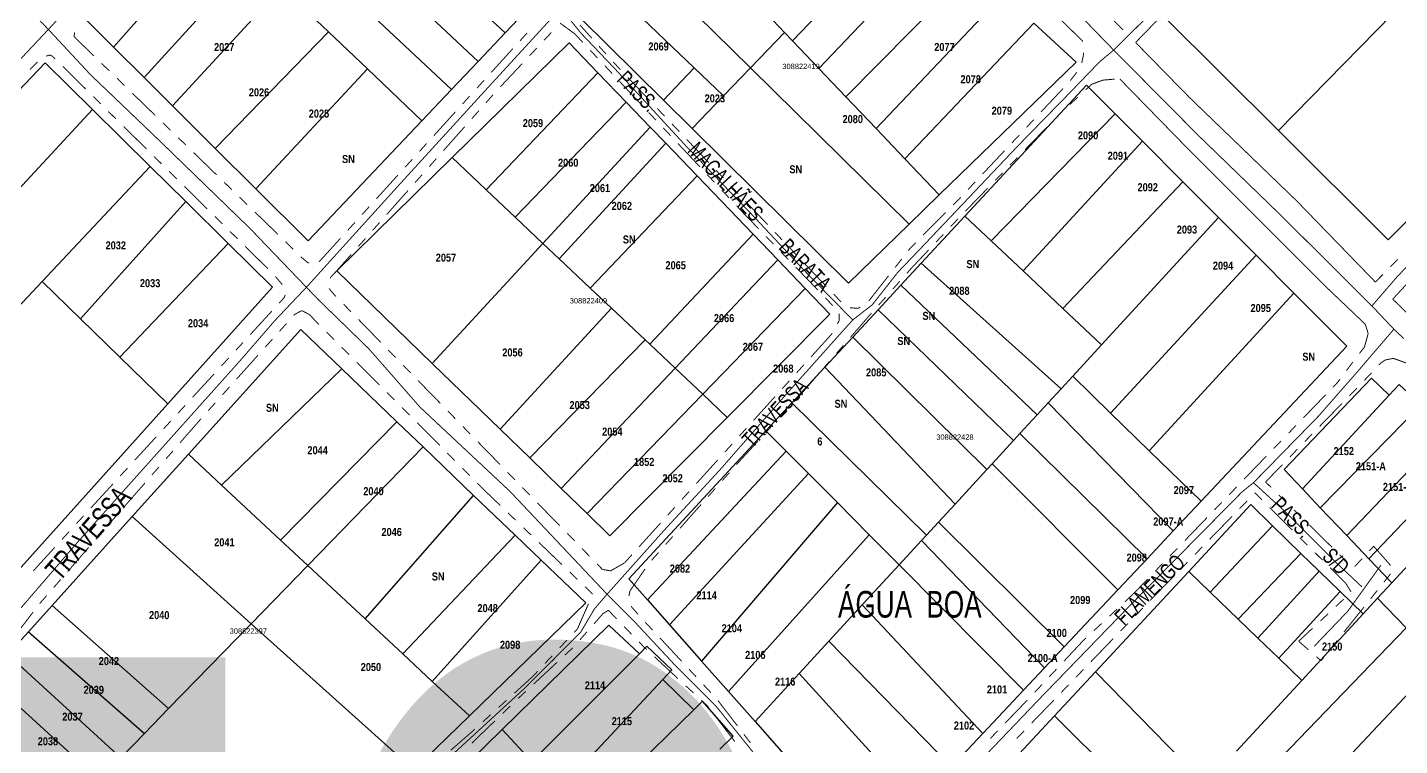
# Model space of a CAD drawing. Extents: x 204296 to 206006, y 4860262 to 4862155.
# Drawn here: x 205171.4 to 205428.5, y 4861062.1 to 4861196.7 of the extents above; entities that cross this region are included whole.
import ezdxf
from ezdxf.enums import TextEntityAlignment as Align

# ---------------------------------------------------------------- set-up
doc = ezdxf.new("R2010")
doc.units = 0
doc.header["$LTSCALE"] = 1.5
doc.header["$MEASUREMENT"] = 0
doc.linetypes.add('TRACO_25', pattern=[8, 3, -1, 1, -1, 1, -1])
for name, color, linetype in [('CD-MALHA-LOTES', 40, 'CONTINUOUS'), ('CD_TXT_QUADRA', 7, 'CONTINUOUS'), ('LM-TXT-LSF', 7, 'CONTINUOUS'), ('RU-QUADRAS', 6, 'CONTINUOUS'), ('SV-EIXO-RUA-N-PAV', 6, 'CONTINUOUS'), ('SV-EIXO-RUA-PAV', 20, 'CONTINUOUS'), ('SV-RUA-NAO-PAV-S-GUIA-C-GUIA', 7, 'CONTINUOUS'), ('SV-RUA-PAVIM-S-GUIA-C-GUIA', 7, 'CONTINUOUS'), ('SV-TXT-RUA-N-PAV-S-GUIA-C-GUIA', 7, 'CONTINUOUS'), ('Th_NmrPot', 1, 'CONTINUOUS')]:
    doc.layers.add(name, color=color, linetype=linetype)
doc.styles.add('ARIAL', font='ARIAL.TTF')
doc.styles.add('MONOTXT', font='ARIAL.TTF', dxfattribs={"height": 0.2})
doc.styles.get("Standard").update_dxf_attribs({"font": 'swisscbo.ttf'})

msp = doc.modelspace()

# ---------------------------------------------------------------- linework, layer by layer
at = {"layer": 'CD-MALHA-LOTES', "linetype": 'Continuous'}
for p, q in [((205458.05, 4861230.64), (205405.87, 4861177.35)), ((205314.82, 4861194.16), (205337.61, 4861218.15)), ((205207.34, 4861215.33), (205187.57, 4861192.98)), ((205239.73, 4861215.32), (205260.96, 4861195.64)), ((205319.75, 4861188.98), (205342.87, 4861213.29)), ((205193.3, 4861187.28), (205213.5, 4861209.48)), ((205234.93, 4861210.03), (205255.87, 4861190.28)), ((205285.5, 4861210.16), (205306.9, 4861189.09)), ((205426.41, 4861156.9), (205479.41, 4861210.06)), ((205324.81, 4861183.67), (205348.73, 4861207.89)), ((205219.06, 4861204.19), (205198.64, 4861181.96)), ((205219.06, 4861204.19), (205227.83, 4861195.86)), ((205230.03, 4861204.62), (205250.91, 4861185.04)), ((205280.35, 4861204.43), (205296.35, 4861189.11)), ((205330.46, 4861177.75), (205354.25, 4861202.8)), ((205260.96, 4861195.64), (205266.06, 4861201.02)), ((205310.02, 4861199.19), (205313.3, 4861195.75)), ((205182.45, 4861198.08), (205187.57, 4861192.98)), ((205275.01, 4861198.48), (205290.62, 4861183.04)), ((205335.86, 4861172.07), (205360.03, 4861197.46)), ((205367.92, 4861190.18), (205360.03, 4861197.46)), ((205405.87, 4861177.35), (205384.44, 4861198.69)), ((205227.83, 4861195.86), (205206.63, 4861174.01)), ((205227.83, 4861195.86), (205235.14, 4861188.9)), ((205272.93, 4861193.82), (205251, 4861172.28)), ((205255.87, 4861190.28), (205260.96, 4861195.64)), ((205278.33, 4861188.2), (205272.93, 4861193.82)), ((205306.9, 4861189.09), (205313.3, 4861195.75)), ((205313.3, 4861195.75), (205314.82, 4861194.16)), ((205314.82, 4861194.16), (205319.75, 4861188.98)), ((205187.57, 4861192.98), (205193.3, 4861187.28)), ((205174.75, 4861190.07), (205150.51, 4861164.69)), ((205183.62, 4861181.31), (205174.75, 4861190.07)), ((205235.14, 4861188.9), (205214.22, 4861166.45)), ((205235.14, 4861188.9), (205245.36, 4861179.19)), ((205250.91, 4861185.04), (205255.87, 4861190.28)), ((205290.62, 4861183.04), (205296.35, 4861189.11)), ((205296.35, 4861189.11), (205301.85, 4861183.84)), ((205301.85, 4861183.84), (205306.9, 4861189.09)), ((205336.63, 4861159.82), (205306.9, 4861189.09)), ((205319.75, 4861188.98), (205324.81, 4861183.67)), ((205342.3, 4861165.32), (205367.92, 4861190.18)), ((205193.3, 4861187.28), (205198.64, 4861181.96)), ((205257.39, 4861166.26), (205278.33, 4861188.2)), ((205283.64, 4861182.68), (205278.33, 4861188.2)), ((205245.36, 4861179.19), (205250.91, 4861185.04)), ((205295.99, 4861177.74), (205301.85, 4861183.84)), ((205324.81, 4861183.67), (205330.46, 4861177.75)), ((205369.87, 4861185.89), (205347.09, 4861161.31)), ((205375.28, 4861180.46), (205369.87, 4861185.89)), ((205160.42, 4861156.24), (205183.62, 4861181.31)), ((205194.45, 4861170.61), (205183.62, 4861181.31)), ((205198.64, 4861181.96), (205206.63, 4861174.01)), ((205262.82, 4861161.13), (205283.64, 4861182.68)), ((205288.14, 4861178), (205283.64, 4861182.68)), ((205290.62, 4861183.04), (205295.99, 4861177.74)), ((205224.02, 4861156.7), (205245.36, 4861179.19)), ((205375.28, 4861180.46), (205352.02, 4861156.67)), ((205380.35, 4861175.38), (205375.28, 4861180.46)), ((205268.03, 4861156.21), (205288.14, 4861178)), ((205291.04, 4861174.97), (205288.14, 4861178)), ((205295.99, 4861177.74), (205325.26, 4861148.78)), ((205330.46, 4861177.75), (205335.86, 4861172.07)), ((205405.87, 4861177.35), (205426.41, 4861156.9)), ((205206.63, 4861174.01), (205214.22, 4861166.45)), ((205291.04, 4861174.97), (205271.07, 4861153.34)), ((205296.94, 4861168.84), (205291.04, 4861174.97)), ((205358, 4861151.04), (205380.35, 4861175.38)), ((205387.96, 4861167.74), (205380.35, 4861175.38)), ((205251, 4861172.28), (205229.41, 4861151.08)), ((205251, 4861172.28), (205257.39, 4861166.26)), ((205335.86, 4861172.07), (205342.3, 4861165.32)), ((205194.45, 4861170.61), (205174.21, 4861149.07)), ((205201.12, 4861164.03), (205194.45, 4861170.61)), ((205276.9, 4861147.84), (205296.94, 4861168.84)), ((205307.43, 4861157.91), (205296.94, 4861168.84)), ((205214.22, 4861166.45), (205224.02, 4861156.7)), ((205257.39, 4861166.26), (205262.82, 4861161.13)), ((205365.46, 4861144.02), (205387.96, 4861167.74)), ((205394.64, 4861161.04), (205387.96, 4861167.74)), ((205181.37, 4861142.09), (205201.12, 4861164.03)), ((205209.04, 4861156.2), (205201.12, 4861164.03)), ((205336.63, 4861159.82), (205342.3, 4861165.32)), ((205262.82, 4861161.13), (205268.03, 4861156.21)), ((205347.09, 4861161.31), (205338.91, 4861152.48)), ((205347.09, 4861161.31), (205352.02, 4861156.67)), ((205372.71, 4861137.2), (205394.64, 4861161.04)), ((205401.65, 4861154.01), (205394.64, 4861161.04)), ((205288.06, 4861137.31), (205307.43, 4861157.91)), ((205312.02, 4861153.13), (205307.43, 4861157.91)), ((205325.26, 4861148.78), (205336.63, 4861159.82)), ((205188.72, 4861134.92), (205209.04, 4861156.2)), ((205217.34, 4861148.01), (205209.04, 4861156.2)), ((205268.03, 4861156.21), (205247.29, 4861133.73)), ((205271.07, 4861153.34), (205268.03, 4861156.21)), ((205352.02, 4861156.67), (205358, 4861151.04)), ((205276.9, 4861147.84), (205271.07, 4861153.34)), ((205312.02, 4861153.13), (205292.8, 4861132.83)), ((205317.2, 4861147.73), (205312.02, 4861153.13)), ((205374.4, 4861124.42), (205401.65, 4861154.01)), ((205408.76, 4861146.87), (205401.65, 4861154.01)), ((205229.41, 4861151.08), (205247.29, 4861133.73)), ((205338.91, 4861152.48), (205335.09, 4861148.37)), ((205365.13, 4861128.96), (205338.91, 4861152.48)), ((205358, 4861151.04), (205365.46, 4861144.02)), ((205152.41, 4861125.88), (205174.21, 4861149.07)), ((205174.21, 4861149.07), (205181.37, 4861142.09)), ((205197.72, 4861126.14), (205217.34, 4861148.01)), ((205280.89, 4861144.07), (205276.9, 4861147.84)), ((205317.2, 4861147.73), (205297.99, 4861127.93)), ((205321.77, 4861142.98), (205317.2, 4861147.73)), ((205335.09, 4861148.37), (205330.84, 4861143.78)), ((205335.09, 4861148.37), (205360.66, 4861124.1)), ((205381.65, 4861117.36), (205408.76, 4861146.87)), ((205418.68, 4861136.93), (205408.76, 4861146.87)), ((205280.89, 4861144.07), (205260.01, 4861121.39)), ((205287.18, 4861138.14), (205280.89, 4861144.07)), ((205302.57, 4861123.61), (205321.77, 4861142.98)), ((205330.84, 4861143.78), (205326.08, 4861138.64)), ((205330.84, 4861143.78), (205356.21, 4861119.26)), ((205365.46, 4861144.02), (205372.71, 4861137.2)), ((205181.37, 4861142.09), (205188.72, 4861134.92)), ((205222.64, 4861140.1), (205201.59, 4861116.71)), ((205230.37, 4861132.68), (205222.64, 4861140.1)), ((205287.18, 4861138.14), (205265.56, 4861116)), ((205288.06, 4861137.31), (205287.18, 4861138.14)), ((205292.8, 4861132.83), (205288.06, 4861137.31)), ((205326.08, 4861138.64), (205320.85, 4861133)), ((205351.24, 4861113.87), (205326.08, 4861138.64)), ((205188.72, 4861134.92), (205197.72, 4861126.14)), ((205372.71, 4861137.2), (205367.31, 4861131.33)), ((205391.38, 4861107.89), (205418.68, 4861136.93)), ((205207.83, 4861110.9), (205230.37, 4861132.68)), ((205240.68, 4861122.79), (205230.37, 4861132.68)), ((205247.29, 4861133.73), (205260.01, 4861121.39)), ((205292.8, 4861132.83), (205271.45, 4861110.29)), ((205297.99, 4861127.93), (205292.8, 4861132.83)), ((205320.85, 4861133), (205314.7, 4861126.36)), ((205320.85, 4861133), (205345.25, 4861107.35)), ((205367.31, 4861131.33), (205365.13, 4861128.96)), ((205367.31, 4861131.33), (205374.4, 4861124.42)), ((205423.29, 4861130.97), (205406.91, 4861113.85)), ((205426.6, 4861127.78), (205423.29, 4861130.97)), ((205428.47, 4861129.79), (205426.6, 4861127.78)), ((205432.57, 4861125.98), (205428.47, 4861129.79)), ((205297.99, 4861127.93), (205276.3, 4861105.58)), ((205297.99, 4861127.93), (205302.57, 4861123.61)), ((205365.13, 4861128.96), (205362.7, 4861126.32)), ((205410.34, 4861110.23), (205426.6, 4861127.78)), ((205156.36, 4861080.07), (205197.72, 4861126.14)), ((205314.7, 4861126.36), (205309.83, 4861121.11)), ((205314.7, 4861126.36), (205339.9, 4861101.55)), ((205362.7, 4861126.32), (205360.66, 4861124.1)), ((205362.7, 4861126.32), (205386.15, 4861102.33)), ((205374.4, 4861124.42), (205381.65, 4861117.36)), ((205413.7, 4861106.69), (205432.57, 4861125.98)), ((205218.86, 4861100.63), (205240.68, 4861122.79)), ((205245.6, 4861118.07), (205240.68, 4861122.79)), ((205280.58, 4861101.43), (205302.57, 4861123.61)), ((205360.66, 4861124.1), (205357.4, 4861120.56)), ((205260.01, 4861121.39), (205265.56, 4861116)), ((205309.83, 4861121.11), (205284.13, 4861093.38)), ((205313.61, 4861117.31), (205309.83, 4861121.11)), ((205356.21, 4861119.26), (205352.2, 4861114.9)), ((205356.21, 4861119.26), (205357.4, 4861120.56)), ((205357.4, 4861120.56), (205381.24, 4861097.11)), ((205437.58, 4861121.31), (205418.68, 4861101.45)), ((205201.59, 4861116.71), (205191.08, 4861105.02)), ((205201.59, 4861116.71), (205207.83, 4861110.9)), ((205223.99, 4861095.85), (205245.6, 4861118.07)), ((205255.05, 4861109), (205245.6, 4861118.07)), ((205313.61, 4861117.31), (205287.6, 4861089.45)), ((205317.78, 4861113.1), (205313.61, 4861117.31)), ((205381.65, 4861117.36), (205391.38, 4861107.89)), ((205422.8, 4861097.11), (205441.95, 4861117.25)), ((205265.56, 4861116), (205271.45, 4861110.29)), ((205352.2, 4861114.9), (205351.24, 4861113.87)), ((205352.2, 4861114.9), (205375.75, 4861091.27)), ((205317.78, 4861113.1), (205291.76, 4861084.74)), ((205323.2, 4861107.64), (205317.78, 4861113.1)), ((205351.24, 4861113.87), (205345.25, 4861107.35)), ((205406.91, 4861113.85), (205410.34, 4861110.23)), ((205446.2, 4861113.29), (205427.09, 4861092.59)), ((205218.86, 4861100.63), (205207.83, 4861110.9)), ((205234.7, 4861085.88), (205255.05, 4861109)), ((205262.8, 4861101.56), (205255.05, 4861109)), ((205271.45, 4861110.29), (205276.3, 4861105.58)), ((205410.34, 4861110.23), (205413.7, 4861106.69)), ((205323.2, 4861107.64), (205297.75, 4861077.96)), ((205329.17, 4861101.62), (205323.2, 4861107.64)), ((205345.25, 4861107.35), (205342.16, 4861104)), ((205386.15, 4861102.33), (205391.38, 4861107.89)), ((205400.69, 4861107.26), (205389.05, 4861094.75)), ((205404.75, 4861103.31), (205400.69, 4861107.26)), ((205413.7, 4861106.69), (205418.68, 4861101.45)), ((205191.08, 4861105.02), (205176.06, 4861088.35)), ((205191.08, 4861105.02), (205213.38, 4861084.94)), ((205276.3, 4861105.58), (205280.58, 4861101.43)), ((205342.16, 4861104), (205339.9, 4861101.55)), ((205342.16, 4861104), (205365.71, 4861080.6)), ((205262.8, 4861101.56), (205241.75, 4861079.32)), ((205267.7, 4861096.86), (205262.8, 4861101.56)), ((205302.82, 4861072.22), (205329.17, 4861101.62)), ((205329.17, 4861101.62), (205334.77, 4861095.97)), ((205339.9, 4861101.55), (205338.95, 4861100.51)), ((205381.24, 4861097.11), (205386.15, 4861102.33)), ((205404.75, 4861103.31), (205393.07, 4861090.86)), ((205410.07, 4861098.13), (205404.75, 4861103.31)), ((205418.68, 4861101.45), (205422.8, 4861097.11)), ((205218.86, 4861100.63), (205223.99, 4861095.85)), ((205338.95, 4861100.51), (205334.77, 4861095.97)), ((205338.95, 4861100.51), (205362.03, 4861076.69)), ((205267.7, 4861096.86), (205247.3, 4861074.14)), ((205276.06, 4861088.84), (205267.7, 4861096.86)), ((205375.75, 4861091.27), (205381.24, 4861097.11)), ((205410.07, 4861098.13), (205398.32, 4861085.79)), ((205413.5, 4861094.78), (205410.07, 4861098.13)), ((205422.8, 4861097.11), (205427.09, 4861092.59)), ((205213.38, 4861084.94), (205223.99, 4861095.85)), ((205223.99, 4861095.85), (205234.7, 4861085.88)), ((205334.77, 4861095.97), (205327.86, 4861088.46)), ((205334.77, 4861095.97), (205358.08, 4861072.48)), ((205389.05, 4861094.75), (205371.57, 4861075.95)), ((205389.05, 4861094.75), (205393.07, 4861090.86)), ((205402, 4861082.24), (205413.5, 4861094.78)), ((205417.43, 4861090.96), (205413.5, 4861094.78)), ((205284.13, 4861093.38), (205287.6, 4861089.45)), ((205365.71, 4861080.6), (205375.75, 4861091.27)), ((205417.43, 4861090.96), (205405.9, 4861078.47)), ((205421.72, 4861086.77), (205417.43, 4861090.96)), ((205427.09, 4861092.59), (205424.44, 4861089.72)), ((205254.26, 4861067.66), (205276.06, 4861088.84)), ((205287.6, 4861089.45), (205291.76, 4861084.74)), ((205327.86, 4861088.46), (205321.6, 4861081.66)), ((205327.86, 4861088.46), (205350.47, 4861064.39)), ((205393.07, 4861090.86), (205398.32, 4861085.79)), ((205424.44, 4861089.72), (205421.72, 4861086.77)), ((205429.81, 4861084.16), (205424.44, 4861089.72)), ((205176.06, 4861088.35), (205171.61, 4861083.4)), ((205176.06, 4861088.35), (205197.89, 4861069.03)), ((205234.7, 4861085.88), (205241.75, 4861079.32)), ((205421.72, 4861086.77), (205410.21, 4861074.31)), ((205171.61, 4861083.4), (205167.79, 4861079.15)), ((205171.61, 4861083.4), (205193.37, 4861064.37)), ((205197.89, 4861069.03), (205213.38, 4861084.94)), ((205243.87, 4861057.56), (205213.38, 4861084.94)), ((205280.35, 4861084.7), (205260.38, 4861065.12)), ((205286.12, 4861079.33), (205280.35, 4861084.7)), ((205291.76, 4861084.74), (205297.75, 4861077.96)), ((205398.32, 4861085.79), (205402, 4861082.24)), ((205402.3, 4861055.69), (205429.81, 4861084.16)), ((205287.51, 4861080.73), (205286.12, 4861079.33)), ((205292.16, 4861076.29), (205287.51, 4861080.73)), ((205321.6, 4861081.66), (205316.05, 4861075.62)), ((205321.6, 4861081.66), (205344.6, 4861058.15)), ((205402, 4861082.24), (205405.9, 4861078.47)), ((205167.79, 4861079.15), (205188.92, 4861059.8)), ((205241.75, 4861079.32), (205247.3, 4861074.14)), ((205265.97, 4861059.13), (205286.12, 4861079.33)), ((205362.03, 4861076.69), (205365.71, 4861080.6)), ((205405.9, 4861078.47), (205410.21, 4861074.31)), ((205290.48, 4861074.48), (205292.16, 4861076.29)), ((205297.75, 4861077.96), (205302.82, 4861072.22)), ((205316.05, 4861075.62), (205307.77, 4861066.62)), ((205316.05, 4861075.62), (205338.17, 4861051.31)), ((205358.08, 4861072.48), (205362.03, 4861076.69)), ((205371.57, 4861075.95), (205363.88, 4861067.69)), ((205392.23, 4861054.83), (205371.57, 4861075.95)), ((205163.9, 4861074.83), (205184.92, 4861055.68)), ((205247.3, 4861074.14), (205254.26, 4861067.66)), ((205290.48, 4861074.48), (205271.06, 4861053.69)), ((205296.29, 4861068.84), (205290.48, 4861074.48)), ((205410.21, 4861074.31), (205398, 4861061.08)), ((205431.5, 4861073.26), (205408.05, 4861048.41)), ((205297.94, 4861070.45), (205296.29, 4861068.84)), ((205303.67, 4861063.88), (205297.94, 4861070.45)), ((205307.77, 4861066.62), (205302.82, 4861072.22)), ((205350.47, 4861064.39), (205358.08, 4861072.48)), ((205193.37, 4861064.37), (205197.89, 4861069.03)), ((205275.7, 4861048.73), (205296.29, 4861068.84)), ((205243.87, 4861057.56), (205254.26, 4861067.66)), ((205307.77, 4861066.62), (205329.47, 4861042.06)), ((205363.88, 4861067.69), (205357.26, 4861060.57)), ((205363.88, 4861067.69), (205384.84, 4861046.87)), ((205188.92, 4861059.8), (205193.37, 4861064.37)), ((205260.38, 4861065.12), (205254.04, 4861058.9)), ((205260.38, 4861065.12), (205265.97, 4861059.13)), ((205301.18, 4861061.47), (205303.67, 4861063.88)), ((205344.6, 4861058.15), (205350.47, 4861064.39))]:
    msp.add_line(p, q, dxfattribs=at)
at = {"layer": 'RU-QUADRAS', "linetype": 'Continuous', "const_width": 0.01}
for points in [[(205384.44, 4861198.69), (205469.96, 4861282.72), (205489.75, 4861263.01), (205511.05, 4861241.79), (205479.41, 4861210.06), (205426.41, 4861156.9), (205405.87, 4861177.35), (205384.44, 4861198.69)], [(205275.01, 4861198.48), (205280.35, 4861204.43), (205285.5, 4861210.16), (205291.78, 4861217.16), (205292.34, 4861217.75), (205313.67, 4861240.24), (205321.33, 4861233.16), (205327.07, 4861227.87), (205332.61, 4861222.76), (205337.61, 4861218.15), (205342.87, 4861213.29), (205348.73, 4861207.89), (205354.25, 4861202.8), (205360.03, 4861197.46), (205367.92, 4861190.18), (205342.3, 4861165.32), (205336.63, 4861159.82), (205325.26, 4861148.78), (205295.99, 4861177.74), (205290.62, 4861183.04), (205275.01, 4861198.48)], [(205229.41, 4861151.08), (205251, 4861172.28), (205272.93, 4861193.82), (205278.33, 4861188.2), (205283.64, 4861182.68), (205288.14, 4861178), (205291.04, 4861174.97), (205296.94, 4861168.84), (205307.43, 4861157.91), (205312.02, 4861153.13), (205317.2, 4861147.73), (205321.77, 4861142.98), (205302.57, 4861123.61), (205280.58, 4861101.43), (205276.3, 4861105.58), (205271.45, 4861110.29), (205265.56, 4861116), (205260.01, 4861121.39), (205247.29, 4861133.73), (205229.41, 4861151.08)], [(205112.57, 4861124.96), (205150.51, 4861164.69), (205174.75, 4861190.07), (205183.62, 4861181.31), (205194.45, 4861170.61), (205201.12, 4861164.03), (205209.04, 4861156.2), (205217.34, 4861148.01), (205197.72, 4861126.14), (205156.36, 4861080.07), (205132.75, 4861103.75), (205132.18, 4861104.35), (205122.16, 4861114.88), (205112.57, 4861124.96)], [(205160.27, 4861070.8), (205163.9, 4861074.83), (205167.79, 4861079.15), (205171.61, 4861083.4), (205176.06, 4861088.35), (205191.08, 4861105.02), (205201.59, 4861116.71), (205222.64, 4861140.1), (205230.37, 4861132.68), (205240.68, 4861122.79), (205245.6, 4861118.07), (205255.05, 4861109), (205262.8, 4861101.56), (205267.7, 4861096.86), (205276.06, 4861088.84), (205254.26, 4861067.66), (205243.87, 4861057.56), (205211.64, 4861026.24), (205183.87, 4861054.4), (205183.77, 4861054.5), (205178.23, 4861048.81), (205160.27, 4861070.8)]]:
    msp.add_lwpolyline(points, close=True, dxfattribs=at)
for points in [[(205266.06, 4861201.02), (205260.96, 4861195.64), (205255.87, 4861190.28), (205250.91, 4861185.04), (205245.36, 4861179.19), (205224.02, 4861156.7), (205214.22, 4861166.45), (205206.63, 4861174.01), (205198.64, 4861181.96), (205193.3, 4861187.28), (205187.57, 4861192.98), (205182.45, 4861198.08)], [(205329.47, 4861042.06), (205307.77, 4861066.62), (205302.82, 4861072.22), (205297.75, 4861077.96), (205291.76, 4861084.74), (205287.6, 4861089.45), (205284.13, 4861093.38), (205284.13, 4861093.38), (205309.83, 4861121.11), (205314.7, 4861126.36), (205320.85, 4861133), (205326.08, 4861138.64), (205330.84, 4861143.78), (205335.09, 4861148.37), (205338.91, 4861152.48), (205347.09, 4861161.31), (205369.87, 4861185.89), (205375.28, 4861180.46), (205380.35, 4861175.38), (205387.96, 4861167.74), (205394.64, 4861161.04), (205401.65, 4861154.01), (205408.76, 4861146.87), (205418.68, 4861136.93), (205391.38, 4861107.89), (205386.15, 4861102.33), (205381.24, 4861097.11), (205375.75, 4861091.27), (205365.71, 4861080.6), (205362.03, 4861076.69), (205358.08, 4861072.48), (205350.47, 4861064.39), (205344.6, 4861058.15)], [(205357.26, 4861060.57), (205363.88, 4861067.69), (205371.57, 4861075.95), (205389.05, 4861094.75), (205400.69, 4861107.26), (205404.75, 4861103.31), (205410.07, 4861098.13), (205413.5, 4861094.78), (205417.43, 4861090.96), (205421.72, 4861086.77), (205424.44, 4861089.72), (205427.09, 4861092.59), (205422.8, 4861097.11), (205418.68, 4861101.45), (205413.7, 4861106.69), (205410.34, 4861110.23), (205406.91, 4861113.85), (205423.29, 4861130.97), (205426.6, 4861127.78), (205428.47, 4861129.79), (205432.57, 4861125.98)], [(205254.04, 4861058.9), (205260.38, 4861065.12), (205280.35, 4861084.7), (205286.12, 4861079.33), (205287.51, 4861080.73), (205292.16, 4861076.29), (205290.48, 4861074.48), (205296.29, 4861068.84), (205297.94, 4861070.45), (205303.67, 4861063.88), (205301.18, 4861061.47)]]:
    msp.add_lwpolyline(points, dxfattribs=at)
at = {"layer": 'SV-EIXO-RUA-N-PAV', "const_width": 0.18, "flags": 128}
for points in [[(205106.7, 4861125.54), (205125.86, 4861144.6), (205153.17, 4861172.7), (205175.36, 4861196.3), (205203.04, 4861226.33), (205213.53, 4861238.6), (205221.84, 4861250.08), (205236.49, 4861269.48), (205246.78, 4861278.98), (205255.49, 4861288.67), (205267.46, 4861300.64), (205275.28, 4861310.32), (205289.8, 4861326.84), (205302.36, 4861340.84), (205323.09, 4861363.47), (205331.88, 4861373.38), (205345.34, 4861387.69), (205354.44, 4861396.93), (205358.6, 4861400.24), (205363.54, 4861404.45), (205393.23, 4861437.7), (205417.97, 4861463.62), (205443.3, 4861490.54)], [(205423.37, 4861144.49), (205428.18, 4861150.06), (205436.28, 4861158.49), (205442.44, 4861165.07), (205460.36, 4861184.03), (205486.57, 4861210.24), (205505.12, 4861230.2), (205516.6, 4861242.57), (205525.15, 4861250.92), (205539.27, 4861267.68), (205560.18, 4861292.07), (205578.02, 4861312.43), (205600.05, 4861336.69)], [(205160.59, 4861211.47), (205175.36, 4861196.3), (205183.33, 4861187.74), (205195.26, 4861176.34), (205213.17, 4861158.98), (205223.71, 4861147.99), (205225.92, 4861145.69), (205235.41, 4861136.46), (205245.04, 4861125.48), (205261.86, 4861109.74), (205280.05, 4861090.47), (205285.19, 4861085.33), (205292.52, 4861077.46), (205300.39, 4861069.59), (205307.71, 4861060.5), (205315.85, 4861049.92), (205323.44, 4861039.89), (205327.24, 4861035.28)], [(205271.38, 4861200.29), (205256.9, 4861184.5), (205241.02, 4861167.11), (205223.71, 4861147.99), (205217.93, 4861141.89), (205211.35, 4861134.31), (205180.87, 4861100.26), (205161.08, 4861077.31), (205156.73, 4861075.33), (205153.17, 4861076.12), (205144.86, 4861084.43), (205133.77, 4861096.7), (205123.88, 4861106), (205106.7, 4861125.54), (205096.96, 4861135.29), (205087.07, 4861145.59), (205076.38, 4861158.65), (205061.73, 4861174.08), (205056.79, 4861179.03), (205046.3, 4861189.52), (205030.86, 4861204.96)], [(205386.56, 4861203.9), (205374.98, 4861192.43), (205372.38, 4861190.27), (205366.11, 4861183.77), (205357.02, 4861174.47), (205347.28, 4861164.19), (205339.06, 4861155.53), (205334.51, 4861150.77), (205329.75, 4861144.71), (205326.08, 4861141.87), (205313.52, 4861127.83), (205301.19, 4861113.77), (205290.8, 4861102.51), (205280.05, 4861090.47), (205277.69, 4861087.73), (205275.13, 4861083.41), (205269.96, 4861078.19), (205264.29, 4861072.57), (205257.04, 4861065.9), (205245.12, 4861054.95), (205233.85, 4861044.93), (205225.47, 4861038.09)], [(205271.38, 4861200.29), (205275.13, 4861195.63), (205281.77, 4861188.66), (205295.05, 4861174.23), (205307.66, 4861161.12), (205317.45, 4861150.66), (205326.08, 4861141.87)], [(205427.48, 4861140.13), (205420.97, 4861132.53), (205413.37, 4861123.85), (205401.17, 4861111.37), (205399, 4861109.61), (205378.38, 4861088.72), (205361.56, 4861071.36), (205349.62, 4861058.88), (205338.09, 4861045.72), (205328.54, 4861036.18), (205327.24, 4861035.28), (205324.26, 4861032.16), (205310.97, 4861019.13), (205298.76, 4861008.83), (205283.57, 4860995.8), (205266.75, 4860983.32), (205250.37, 4860969.31)], [(205401.17, 4861111.37), (205407.41, 4861105.67), (205416.9, 4861096.18), (205421.51, 4861091.84)], [(205412.56, 4861080.72), (205418.8, 4861087.23), (205423.68, 4861094.01), (205425.04, 4861095.91)]]:
    msp.add_lwpolyline(points, dxfattribs=at)
at = {"layer": 'SV-EIXO-RUA-PAV', "const_width": 0.18, "flags": 128}
msp.add_lwpolyline([(205429.34, 4861138.38), (205427.48, 4861140.13), (205423.37, 4861144.49), (205406.33, 4861161.45), (205390.77, 4861176.51), (205374.98, 4861192.43), (205351.1, 4861217.06)], dxfattribs=at)
at = {"layer": 'SV-RUA-NAO-PAV-S-GUIA-C-GUIA', "linetype": 'TRACO_25', "const_width": 0.18, "flags": 128}
for points in [[(205271.26, 4861197.48), (205273.36, 4861195.94)], [(205274.97, 4861197.13), (205277.19, 4861194.66)], [(205379.09, 4861193.86), (205383.27, 4861198.16)], [(205180.16, 4861194.96), (205180.29, 4861195.74)], [(205180.31, 4861194.81), (205180.16, 4861194.96)], [(205183.9, 4861191.33), (205180.31, 4861194.81)], [(205265.07, 4861195.65), (205263.73, 4861194.17)], [(205268.25, 4861194.28), (205269.62, 4861195.74)], [(205273.36, 4861195.94), (205273.99, 4861195.49)], [(205273.99, 4861195.49), (205275.51, 4861193.87)], [(205369.17, 4861193.97), (205369.16, 4861194.11)], [(205174.94, 4861191.29), (205175.62, 4861191.52)], [(205175.62, 4861191.52), (205175.88, 4861191.39)], [(205175.88, 4861191.39), (205176.12, 4861191.28)], [(205176.12, 4861191.28), (205176.64, 4861190.76)], [(205262.38, 4861192.69), (205258.35, 4861188.25)], [(205265.52, 4861191.36), (205266.88, 4861192.82)], [(205276.88, 4861192.41), (205278.26, 4861190.95)], [(205278.52, 4861193.17), (205279.86, 4861191.68)], [(205369.2, 4861190.98), (205369.32, 4861191.54)], [(205369.32, 4861191.54), (205369.3, 4861191.97)], [(205171.92, 4861188.8), (205173.32, 4861190.23)], [(205178.07, 4861189.36), (205182.34, 4861185.15)], [(205186.77, 4861188.55), (205185.33, 4861189.94)], [(205260.04, 4861185.53), (205264.15, 4861189.9)], [(205279.63, 4861189.5), (205281, 4861188.04)], [(205281.2, 4861190.2), (205282.57, 4861188.74)], [(205368.99, 4861190.01), (205369.2, 4861190.98)], [(205189.64, 4861185.76), (205188.2, 4861187.16)], [(205257, 4861186.77), (205255.66, 4861185.29)], [(205282.37, 4861186.58), (205286.48, 4861182.21)], [(205283.95, 4861187.29), (205288.08, 4861182.94)], [(205366.84, 4861186.71), (205368.07, 4861188.28)], [(205370.46, 4861185.65), (205370.87, 4861186.03)], [(205370.87, 4861186.03), (205372.22, 4861186.53)], [(205372.22, 4861186.53), (205372.95, 4861186.8)], [(205372.95, 4861186.8), (205375.17, 4861186.99)], [(205183.76, 4861183.74), (205185.19, 4861182.34)], [(205195.38, 4861180.19), (205191.08, 4861184.37)], [(205254.31, 4861183.81), (205252.97, 4861182.33)], [(205257.36, 4861182.56), (205258.69, 4861184.06)], [(205361.38, 4861180.86), (205365.5, 4861185.23)], [(205366.79, 4861182.26), (205368.26, 4861183.61)], [(205369.72, 4861184.97), (205370.46, 4861185.65)], [(205186.61, 4861180.93), (205188.03, 4861179.53)], [(205251.62, 4861180.85), (205247.59, 4861176.41)], [(205254.7, 4861179.57), (205256.03, 4861181.07)], [(205289.46, 4861181.49), (205290.84, 4861180.04)], [(205365.04, 4861180.64), (205365.32, 4861180.9)], [(205198.25, 4861177.41), (205196.82, 4861178.8)], [(205287.85, 4861180.76), (205289.22, 4861179.3)], [(205292.22, 4861178.59), (205293.59, 4861177.14)], [(205358.64, 4861177.95), (205360.01, 4861179.4)], [(205363.91, 4861179.48), (205364.61, 4861180.19)], [(205364.61, 4861180.19), (205365.04, 4861180.64)], [(205189.46, 4861178.12), (205193.73, 4861173.91)], [(205201.13, 4861174.63), (205199.69, 4861176.02)], [(205249.39, 4861173.59), (205253.37, 4861178.08)], [(205290.59, 4861177.84), (205291.96, 4861176.39)], [(205355.9, 4861175.04), (205357.27, 4861176.49)], [(205358.34, 4861173.74), (205362.52, 4861178.04)], [(205206.87, 4861169.06), (205202.56, 4861173.23)], [(205246.24, 4861174.93), (205244.9, 4861173.45)], [(205293.33, 4861174.93), (205297.44, 4861170.56)], [(205294.97, 4861175.69), (205299.1, 4861171.34)], [(205350.42, 4861169.21), (205354.53, 4861173.58)], [(205195.15, 4861172.51), (205196.58, 4861171.1)], [(205243.55, 4861171.97), (205242.21, 4861170.49)], [(205246.73, 4861170.6), (205248.06, 4861172.1)], [(205355.56, 4861170.87), (205356.95, 4861172.3)], [(205198, 4861169.7), (205199.42, 4861168.29)], [(205240.86, 4861169.01), (205236.83, 4861164.57)], [(205244.08, 4861167.61), (205245.4, 4861169.1)], [(205298.81, 4861169.1), (205300.18, 4861167.65)], [(205300.48, 4861169.89), (205301.86, 4861168.44)], [(205352.77, 4861168), (205354.16, 4861169.43)], [(205200.85, 4861166.89), (205205.12, 4861162.67)], [(205209.74, 4861166.27), (205208.31, 4861167.66)], [(205238.76, 4861161.63), (205242.75, 4861166.11)], [(205301.55, 4861166.19), (205302.92, 4861164.73)], [(205303.23, 4861166.99), (205304.61, 4861165.54)], [(205347.2, 4861162.26), (205351.38, 4861166.56)], [(205347.68, 4861166.3), (205349.05, 4861167.75)], [(205212.61, 4861163.49), (205211.18, 4861164.88)], [(205235.48, 4861163.09), (205234.14, 4861161.61)], [(205304.29, 4861163.28), (205304.98, 4861162.55)], [(205305.99, 4861164.09), (205310.12, 4861159.74)], [(205344.9, 4861163.42), (205345.6, 4861164.13)], [(205345.6, 4861164.13), (205346.3, 4861164.83)], [(205346.3, 4861164.83), (205346.31, 4861164.84)], [(205206.54, 4861161.27), (205207.97, 4861159.87)], [(205218.36, 4861157.92), (205214.05, 4861162.09)], [(205304.98, 4861162.55), (205305.57, 4861161.92)], [(205305.57, 4861161.92), (205308.45, 4861158.95)], [(205339.26, 4861157.74), (205343.49, 4861162)], [(205344.44, 4861159.36), (205345.81, 4861160.82)], [(205209.39, 4861158.46), (205210.82, 4861157.06)], [(205232.79, 4861160.13), (205231.45, 4861158.65)], [(205236.11, 4861158.64), (205237.44, 4861160.13)], [(205311.5, 4861158.29), (205312.88, 4861156.84)], [(205341.69, 4861156.45), (205343.06, 4861157.91)], [(205212.24, 4861155.65), (205216.51, 4861151.44)], [(205221.23, 4861155.13), (205219.79, 4861156.53)], [(205230.1, 4861157.17), (205227.41, 4861154.21)], [(205233.45, 4861155.65), (205234.78, 4861157.14)], [(205309.84, 4861157.51), (205311.23, 4861156.07)], [(205314.25, 4861155.39), (205315.63, 4861153.94)], [(205336.5, 4861154.85), (205336.89, 4861155.35)], [(205336.89, 4861155.35), (205337.85, 4861156.32)], [(205222.99, 4861153.42), (205222.66, 4861153.74)], [(205223.41, 4861153.07), (205222.99, 4861153.42)], [(205223.96, 4861152.6), (205223.41, 4861153.07)], [(205224.23, 4861152.57), (205223.96, 4861152.6)], [(205226.77, 4861153.5), (205226.06, 4861152.74)], [(205227.41, 4861154.21), (205226.77, 4861153.5)], [(205229.18, 4861150.84), (205232.12, 4861154.15)], [(205312.62, 4861154.63), (205314.01, 4861153.19)], [(205334.03, 4861151.71), (205335.26, 4861153.28)], [(205337.05, 4861151.53), (205340.32, 4861155)], [(205428.23, 4861153.24), (205426.82, 4861151.81)], [(205217.91, 4861150.01), (205219.19, 4861148.47)], [(205228.27, 4861149.92), (205228.78, 4861150.43)], [(205228.78, 4861150.43), (205229.18, 4861150.84)], [(205315.4, 4861151.76), (205319.57, 4861147.44)], [(205317.01, 4861152.49), (205321.14, 4861148.14)], [(205329.09, 4861145.42), (205332.79, 4861150.14)], [(205336.23, 4861150.61), (205336.89, 4861151.36)], [(205336.89, 4861151.36), (205337.05, 4861151.53)], [(205425.42, 4861150.39), (205424.01, 4861148.97)], [(205427.27, 4861145.77), (205431.34, 4861150.17)], [(205228.81, 4861146.73), (205227.95, 4861147.76)], [(205228.2, 4861149.65), (205228.27, 4861149.92)], [(205333.57, 4861147.62), (205334.9, 4861149.11)], [(205424.01, 4861148.97), (205424.01, 4861148.97)], [(205219.5, 4861145.99), (205218.61, 4861145.01)], [(205219.78, 4861146.57), (205219.5, 4861145.99)], [(205219.77, 4861146.6), (205219.78, 4861146.57)], [(205229.27, 4861146.26), (205228.81, 4861146.73)], [(205320.96, 4861146), (205322.34, 4861144.56)], [(205322.52, 4861146.69), (205323.9, 4861145.24)], [(205330.92, 4861144.63), (205332.25, 4861146.12)], [(205217.25, 4861143.54), (205213.19, 4861139.12)], [(205221.33, 4861142.71), (205221.5, 4861142.89)], [(205221.5, 4861142.89), (205222.16, 4861143.25)], [(205222.16, 4861143.25), (205222.85, 4861143.63)], [(205222.85, 4861143.63), (205223.92, 4861143.06)], [(205223.92, 4861143.06), (205224.34, 4861142.84)], [(205224.34, 4861142.84), (205224.69, 4861142.45)], [(205224.69, 4861142.45), (205225.03, 4861142.08)], [(205232.06, 4861143.4), (205230.67, 4861144.83)], [(205323.55, 4861143.05), (205323.56, 4861142.05)], [(205325.55, 4861144.15), (205326.55, 4861144.08)], [(205325.65, 4861138.6), (205328.93, 4861142.38)], [(205326.55, 4861144.08), (205327.08, 4861144.04)], [(205327.08, 4861144.04), (205327.48, 4861144.27)], [(205328.93, 4861142.38), (205329.45, 4861142.97)], [(205329.45, 4861142.97), (205329.59, 4861143.13)], [(205218.66, 4861139.73), (205220, 4861141.22)], [(205225.03, 4861142.08), (205226.09, 4861141.02)], [(205237.65, 4861137.67), (205233.46, 4861141.97)], [(205323.56, 4861141.77), (205323.21, 4861141.14)], [(205323.56, 4861142.05), (205323.56, 4861141.77)], [(205422.12, 4861141.06), (205422.42, 4861140.11)], [(205422.42, 4861140.11), (205422.67, 4861139.33)], [(205211.84, 4861137.65), (205210.48, 4861136.18)], [(205215.99, 4861136.76), (205217.33, 4861138.24)], [(205227.5, 4861139.61), (205228.92, 4861138.19)], [(205321.92, 4861138.98), (205318.25, 4861134.92)], [(205322.09, 4861139.16), (205321.92, 4861138.98)], [(205322.22, 4861139.4), (205322.09, 4861139.16)], [(205422.09, 4861137.23), (205421.97, 4861136.78)], [(205422.67, 4861139.33), (205422.09, 4861137.23)], [(205209.13, 4861134.71), (205207.78, 4861133.24)], [(205210.64, 4861130.8), (205214.65, 4861135.27)], [(205230.33, 4861136.77), (205231.74, 4861135.36)], [(205240.44, 4861134.81), (205239.05, 4861136.24)], [(205323.03, 4861135.59), (205324.34, 4861137.1)], [(205421.97, 4861136.78), (205421.02, 4861135.57)], [(205427.38, 4861134.67), (205426.35, 4861134.46)], [(205428.27, 4861134.35), (205427.38, 4861134.67)], [(205233.15, 4861133.94), (205237.39, 4861129.69)], [(205243.24, 4861131.95), (205241.84, 4861133.38)], [(205316.9, 4861133.44), (205315.56, 4861131.95)], [(205320.4, 4861132.57), (205321.71, 4861134.08)], [(205419.8, 4861133.98), (205418.6, 4861132.38)], [(205425, 4861133.77), (205424.69, 4861133.43)], [(205425.45, 4861134.08), (205425, 4861133.77)], [(205425.85, 4861134.36), (205425.45, 4861134.08)], [(205426.35, 4861134.46), (205425.85, 4861134.36)], [(205430.15, 4861133.67), (205428.27, 4861134.35)], [(205206.42, 4861131.76), (205202.36, 4861127.35)], [(205248.82, 4861126.22), (205244.63, 4861130.51)], [(205314.22, 4861130.47), (205312.88, 4861128.99)], [(205315.96, 4861127.46), (205319.09, 4861131.06)], [(205416.93, 4861130.16), (205416.09, 4861129.28)], [(205417.4, 4861130.78), (205416.93, 4861130.16)], [(205423.32, 4861131.98), (205421.94, 4861130.53)], [(205207.97, 4861127.83), (205209.31, 4861129.32)], [(205238.8, 4861128.28), (205240.22, 4861126.86)], [(205311.53, 4861127.51), (205307.51, 4861123.06)], [(205315.12, 4861126.55), (205315.8, 4861127.29)], [(205315.8, 4861127.29), (205315.96, 4861127.46)], [(205414.7, 4861127.84), (205410.53, 4861123.53)], [(205420.55, 4861129.09), (205419.15, 4861127.66)], [(205201.01, 4861125.87), (205199.65, 4861124.4)], [(205205.3, 4861124.85), (205206.64, 4861126.34)], [(205241.63, 4861125.45), (205243.04, 4861124.03)], [(205251.62, 4861123.36), (205250.22, 4861124.79)], [(205312.42, 4861123.61), (205313.77, 4861125.08)], [(205417.76, 4861126.22), (205413.57, 4861121.92)], [(205198.3, 4861122.93), (205196.95, 4861121.46)], [(205200.02, 4861118.84), (205203.97, 4861123.36)], [(205244.45, 4861122.61), (205248.69, 4861118.37)], [(205254.41, 4861120.49), (205253.01, 4861121.92)], [(205309.71, 4861120.67), (205311.06, 4861122.14)], [(205409.14, 4861122.09), (205407.75, 4861120.65)], [(205195.59, 4861119.99), (205191.53, 4861115.57)], [(205304.61, 4861115.12), (205308.36, 4861119.19)], [(205306.17, 4861121.58), (205304.82, 4861120.09)], [(205406.36, 4861119.21), (205404.97, 4861117.77)], [(205412.18, 4861120.49), (205410.78, 4861119.06)], [(205197.39, 4861115.83), (205198.71, 4861117.33)], [(205250.1, 4861116.95), (205251.52, 4861115.53)], [(205260, 4861114.77), (205255.81, 4861119.06)], [(205303.48, 4861118.61), (205302.14, 4861117.13)], [(205409.39, 4861117.63), (205407.99, 4861116.19)], [(205190.18, 4861114.1), (205188.82, 4861112.62)], [(205194.76, 4861112.81), (205196.08, 4861114.32)], [(205252.93, 4861114.12), (205254.34, 4861112.7)], [(205300.8, 4861115.65), (205296.77, 4861111.2)], [(205304.3, 4861114.77), (205304.61, 4861115.12)], [(205403.58, 4861116.34), (205399.41, 4861112.02)], [(205406.6, 4861114.76), (205403.81, 4861111.89)], [(205262.79, 4861111.9), (205261.39, 4861113.34)], [(205301.65, 4861111.78), (205302.98, 4861113.27)], [(205403.81, 4861111.89), (205403.44, 4861111.51)], [(205403.44, 4861111.51), (205404.49, 4861110.48)], [(205187.38, 4861111.05), (205183.32, 4861106.63)], [(205187.47, 4861111.15), (205187.38, 4861111.05)], [(205189.5, 4861106.79), (205192.79, 4861110.55)], [(205192.79, 4861110.55), (205193.16, 4861110.97)], [(205193.16, 4861110.97), (205193.45, 4861111.31)], [(205255.75, 4861111.29), (205256.46, 4861110.58)], [(205256.46, 4861110.58), (205256.9, 4861110.14)], [(205256.9, 4861110.14), (205257.17, 4861109.87)], [(205257.17, 4861109.87), (205257.52, 4861109.52)], [(205257.52, 4861109.52), (205260.05, 4861107.1)], [(205264.61, 4861110.04), (205264.19, 4861110.47)], [(205264.88, 4861109.76), (205264.61, 4861110.04)], [(205265.58, 4861109.04), (205264.88, 4861109.76)], [(205295.35, 4861109.63), (205294.08, 4861108.23)], [(205295.43, 4861109.72), (205295.35, 4861109.63)], [(205298.99, 4861108.78), (205299.66, 4861109.53)], [(205299.66, 4861109.53), (205299.7, 4861109.58)], [(205299.7, 4861109.58), (205300.32, 4861110.28)], [(205398.02, 4861110.58), (205396.63, 4861109.14)], [(205401.45, 4861109.47), (205401.36, 4861109.38)], [(205402.07, 4861108.85), (205401.45, 4861109.47)], [(205405.92, 4861109.08), (205406.63, 4861108.38)], [(205271.17, 4861103.32), (205266.98, 4861107.61)], [(205292.74, 4861106.75), (205291.4, 4861105.27)], [(205293.69, 4861102.8), (205297.67, 4861107.29)], [(205395.24, 4861107.7), (205393.86, 4861106.27)], [(205399.97, 4861107.95), (205398.57, 4861106.51)], [(205402.69, 4861108.23), (205402.07, 4861108.85)], [(205402.78, 4861108.14), (205402.69, 4861108.23)], [(205408.45, 4861102.5), (205404.2, 4861106.73)], [(205406.63, 4861108.38), (205406.84, 4861108.17)], [(205406.84, 4861108.17), (205407.34, 4861107.68)], [(205181.96, 4861105.16), (205180.61, 4861103.69)], [(205186.87, 4861103.77), (205188.18, 4861105.28)], [(205261.49, 4861105.71), (205262.93, 4861104.33)], [(205290.06, 4861103.79), (205286.03, 4861099.34)], [(205392.47, 4861104.83), (205388.3, 4861100.51)], [(205397.18, 4861105.08), (205392.99, 4861100.78)], [(205408.77, 4861106.27), (205410.19, 4861104.87)], [(205178.8, 4861101.72), (205177.91, 4861100.74)], [(205179.25, 4861102.22), (205178.8, 4861101.72)], [(205184.24, 4861100.76), (205185.55, 4861102.27)], [(205264.38, 4861102.94), (205265.82, 4861101.56)], [(205273.97, 4861100.46), (205272.57, 4861101.89)], [(205291.03, 4861099.81), (205292.36, 4861101.3)], [(205411.62, 4861103.47), (205415.9, 4861099.26)], [(205176.56, 4861099.26), (205172.52, 4861094.82)], [(205178.98, 4861094.73), (205182.92, 4861099.25)], [(205267.27, 4861100.18), (205271.6, 4861096.02)], [(205276.76, 4861097.59), (205275.36, 4861099.02)], [(205386.91, 4861099.07), (205385.52, 4861097.63)], [(205391.6, 4861099.35), (205390.2, 4861097.91)], [(205411.28, 4861099.67), (205409.87, 4861101.09)], [(205422.89, 4861098.6), (205423.57, 4861099.33)], [(205423.57, 4861099.33), (205423.69, 4861099.46)], [(205423.69, 4861099.46), (205426.88, 4861095.85)], [(205279.17, 4861095.12), (205278.16, 4861096.16)], [(205283.3, 4861096.33), (205281.57, 4861095.34)], [(205284.69, 4861097.86), (205283.34, 4861096.37)], [(205288.38, 4861096.81), (205289.71, 4861098.31)], [(205384.13, 4861096.2), (205382.74, 4861094.76)], [(205388.81, 4861096.48), (205387.41, 4861095.05)], [(205414.12, 4861096.85), (205412.7, 4861098.26)], [(205417.32, 4861097.86), (205418.75, 4861096.46)], [(205420.16, 4861095.67), (205421.52, 4861097.13)], [(205273.04, 4861094.64), (205274.48, 4861093.25)], [(205279.71, 4861095.03), (205279.17, 4861095.12)], [(205279.17, 4861095.12), (205279.17, 4861095.12)], [(205280.71, 4861094.85), (205279.71, 4861095.03)], [(205281.57, 4861095.34), (205280.71, 4861094.85)], [(205284.33, 4861091.08), (205287.18, 4861095.22)], [(205386.02, 4861093.62), (205381.83, 4861089.32)], [(205418.45, 4861092.54), (205415.54, 4861095.44)], [(205426.88, 4861094.31), (205425.63, 4861092.75)], [(205176.35, 4861091.72), (205177.66, 4861093.23)], [(205275.93, 4861091.87), (205277.37, 4861090.49)], [(205284.14, 4861090.12), (205284.33, 4861091.08)], [(205379.27, 4861091.16), (205378.65, 4861090.53)], [(205381.35, 4861093.32), (205379.27, 4861091.16)], [(205418.92, 4861091.79), (205418.45, 4861092.54)], [(205419.46, 4861090.94), (205418.92, 4861091.79)], [(205424.38, 4861091.19), (205423.13, 4861089.63)], [(205173.72, 4861088.7), (205173.75, 4861088.75)], [(205173.75, 4861088.75), (205175.03, 4861090.21)], [(205276.56, 4861088.66), (205274.54, 4861084.08)], [(205378.65, 4861090.53), (205377.1, 4861089.08)], [(205416.63, 4861088.2), (205418.09, 4861089.56)], [(205168.84, 4861082.36), (205172.5, 4861087.12)], [(205277.6, 4861084.92), (205278.92, 4861086.43)], [(205278.92, 4861086.43), (205279.27, 4861086.83)], [(205279.27, 4861086.83), (205279.66, 4861087.08)], [(205279.66, 4861087.08), (205280.29, 4861087.47)], [(205280.29, 4861087.47), (205281.86, 4861085.85)], [(205284.68, 4861088.03), (205284.61, 4861088.23)], [(205285.21, 4861087.44), (205284.68, 4861088.03)], [(205285.87, 4861086.7), (205285.21, 4861087.44)], [(205375.64, 4861087.72), (205374.18, 4861086.35)], [(205380.44, 4861087.88), (205379.05, 4861086.44)], [(205413.71, 4861085.46), (205415.17, 4861086.83)], [(205421.88, 4861088.06), (205418.13, 4861083.38)], [(205274.47, 4861083.93), (205273.9, 4861083.32)], [(205274.54, 4861084.08), (205274.47, 4861083.93)], [(205274.96, 4861081.92), (205276.28, 4861083.42)], [(205283.25, 4861084.41), (205284.64, 4861082.97)], [(205288.58, 4861083.75), (205287.21, 4861085.21)], [(205372.72, 4861084.99), (205371.25, 4861083.63)], [(205377.66, 4861085), (205376.27, 4861083.57)], [(205409.64, 4861081.66), (205412.25, 4861084.1)], [(205272.53, 4861081.87), (205271.16, 4861080.41)], [(205286.03, 4861081.54), (205286.73, 4861080.82)], [(205286.73, 4861080.82), (205286.97, 4861080.57)], [(205294.03, 4861077.9), (205289.94, 4861082.29)], [(205369.27, 4861081.78), (205365.65, 4861077.92)], [(205369.79, 4861082.26), (205369.27, 4861081.78)], [(205374.88, 4861082.13), (205370.71, 4861077.81)], [(205409.97, 4861081.38), (205409.64, 4861081.66)], [(205411.48, 4861080.07), (205409.97, 4861081.38)], [(205416.89, 4861081.82), (205415.64, 4861080.25)], [(205269.79, 4861078.96), (205268.42, 4861077.5)], [(205272.15, 4861079.08), (205273.62, 4861080.43)], [(205286.97, 4861080.57), (205287.45, 4861080.12)], [(205288.92, 4861078.76), (205293.31, 4861074.68)], [(205413.85, 4861078.01), (205412.99, 4861078.76)], [(205414.39, 4861078.69), (205413.85, 4861078.01)], [(205266.29, 4861073.64), (205270.69, 4861077.72)], [(205267.05, 4861076.04), (205266.36, 4861075.32)], [(205296.76, 4861074.97), (205295.39, 4861076.43)], [(205364.28, 4861076.46), (205362.91, 4861075)], [(205369.32, 4861076.38), (205367.93, 4861074.94)], [(205266.18, 4861075.12), (205262.68, 4861071.93)], [(205266.36, 4861075.32), (205266.18, 4861075.12)], [(205294.78, 4861073.32), (205296.25, 4861071.96)], [(205299.49, 4861072.05), (205298.12, 4861073.51)], [(205361.55, 4861073.55), (205360.18, 4861072.09)], [(205366.54, 4861073.5), (205365.15, 4861072.06)], [(205261.2, 4861070.59), (205259.72, 4861069.24)], [(205263.36, 4861070.91), (205263.78, 4861071.32)], [(205263.78, 4861071.32), (205264.82, 4861072.28)], [(205297.71, 4861070.6), (205298.45, 4861069.92)], [(205304.48, 4861065.8), (205300.82, 4861070.56)], [(205358.8, 4861070.63), (205354.64, 4861066.32)], [(205363.76, 4861070.62), (205359.59, 4861066.31)], [(205258.24, 4861067.9), (205256.76, 4861066.55)], [(205260.48, 4861068.13), (205261.92, 4861069.52)], [(205298.45, 4861069.92), (205298.85, 4861069.55)], [(205298.85, 4861069.55), (205299.12, 4861069.19)], [(205254.72, 4861062.58), (205259.04, 4861066.75)], [(205255.28, 4861065.2), (205254.89, 4861064.84)], [(205300.34, 4861067.61), (205304, 4861062.85)], [(205254.89, 4861064.84), (205250.77, 4861061.25)], [(205306.91, 4861062.63), (205305.69, 4861064.21)], [(205353.25, 4861064.88), (205351.86, 4861063.44)], [(205358.2, 4861064.87), (205356.81, 4861063.43)]]:
    msp.add_lwpolyline(points, dxfattribs=at)
at = {"layer": 'SV-RUA-PAVIM-S-GUIA-C-GUIA', "const_width": 0.18, "flags": 128}
for points in [[(205376.76, 4861196.19), (205371.23, 4861201.82), (205350.09, 4861222.92), (205327.9, 4861244.39), (205320.53, 4861252.05)], [(205317.95, 4861245.21), (205342.77, 4861220.08), (205369.16, 4861194.11)], [(205424.01, 4861148.97), (205409.34, 4861164.11), (205389.14, 4861183.59), (205379.09, 4861193.86)], [(205376.12, 4861187.02), (205389.08, 4861173.75), (205414.75, 4861148.09), (205422.12, 4861141.06)], [(205427.27, 4861145.77), (205445.25, 4861128.1), (205466.15, 4861107.39), (205474.68, 4861098.94)]]:
    msp.add_lwpolyline(points, dxfattribs=at)

# ---------------------------------------------------------------- texts
at = {"layer": 'CD_TXT_QUADRA', "linetype": 'Continuous', "style": 'MONOTXT'}
for s, p in [('308822419', (205312.9, 4861188.88)), ('308822409', (205273.06, 4861144.96)), ('308822428', (205341.74, 4861119.41)), ('308822397', (205209.33, 4861083.06))]:
    msp.add_text(s, height=1, rotation=0.1, dxfattribs=at).set_placement(p)
at = {"layer": 'LM-TXT-LSF', "style": 'ARIAL', "width": 0.7}
msp.add_text('ÁGUA  BOA', height=5, dxfattribs=at).set_placement((205323.33, 4861086.09))
at = {"layer": 'LM-TXT-LSF', "width": 0.7}
msp.add_text('53', height=225, dxfattribs=at).set_placement((205120.44, 4860853.62))
at = {"layer": 'SV-TXT-RUA-N-PAV-S-GUIA-C-GUIA', "style": 'ARIAL', "width": 0.7}
for s, height, rotation, p in [('PASS.', 3, 315, (205281.69, 4861186.72)), ('MAGALHÃES', 3, 313, (205294.96, 4861173.45)), ('BARATA', 3, 314, (205312.04, 4861155.3)), ('TRAVESSA', 3, 47, (205307.25, 4861117.7)), ('TRAVESSA', 4, 49, (205177.5, 4861092.73)), ('PASS.      S/D', 3, 315, (205404.28, 4861106.88)), ('FLAMENGO', 3, 45, (205376.97, 4861084.47))]:
    msp.add_text(s, height=height, rotation=rotation, dxfattribs=at).set_placement(p)
at = {"layer": 'Th_NmrPot', "color": 1}
for s, p in [('2069', (205287.79, 4861193.11)), ('2027', (205206.4, 4861192.99)), ('2077', (205341.36, 4861193.01)), ('2078', (205346.27, 4861186.97)), ('2026', (205212.92, 4861184.52)), ('2023', (205298.33, 4861183.39)), ('2025', (205224.15, 4861180.54)), ('2079', (205352.11, 4861181.08)), ('2059', (205264.25, 4861178.75)), ('2080', (205324.17, 4861179.5)), ('2090', (205368.27, 4861176.45)), ('2091', (205373.86, 4861172.63)), ('SN', (205230.39, 4861172.02)), ('2060', (205270.86, 4861171.33)), ('SN', (205314.22, 4861170.1)), ('2061', (205276.8, 4861166.57)), ('2092', (205379.45, 4861166.74)), ('2062', (205280.9, 4861163.24)), ('2093', (205386.8, 4861158.8)), ('2032', (205186.08, 4861155.84)), ('SN', (205283.01, 4861156.95)), ('2057', (205247.95, 4861153.54)), ('2065', (205290.99, 4861152.12)), ('SN', (205347.39, 4861152.33)), ('2094', (205393.56, 4861152.04)), ('2033', (205192.51, 4861148.76)), ('2088', (205344.15, 4861147.33)), ('2066', (205300.06, 4861142.21)), ('SN', (205339.15, 4861142.63)), ('2095', (205400.62, 4861144.1)), ('2034', (205201.5, 4861141.25)), ('2067', (205305.46, 4861136.83)), ('SN', (205334.45, 4861137.92)), ('2056', (205260.42, 4861135.78)), ('SN', (205410.33, 4861134.98)), ('2068', (205311.16, 4861132.75)), ('2085', (205328.57, 4861132.04)), ('SN', (205216.13, 4861125.4)), ('2053', (205273.01, 4861125.92)), ('SN', (205322.68, 4861126.16)), ('2054', (205279.12, 4861120.94)), ('6', (205319.45, 4861119.1)), ('2044', (205223.9, 4861117.45)), ('2152', (205416.18, 4861117.29)), ('1852', (205285.09, 4861115.27)), ('2151-A', (205420.35, 4861114.46)), ('2052', (205290.43, 4861112.2)), ('2040', (205234.37, 4861109.78)), ('2097', (205386.21, 4861109.98)), ('2151-B', (205425.42, 4861110.59)), ('2097-A', (205382.39, 4861104.1)), ('2046', (205237.77, 4861102.14)), ('2041', (205206.43, 4861100.2)), ('2098', (205377.39, 4861097.33)), ('SN', (205247.21, 4861093.8)), ('2082', (205291.8, 4861095.28)), ('2114', (205296.8, 4861090.28)), ('2048', (205255.76, 4861087.87)), ('2099', (205366.8, 4861089.39)), ('2040', (205194.22, 4861086.56)), ('2104', (205301.51, 4861084.1)), ('2100', (205362.39, 4861083.22)), ('2098', (205259.97, 4861081)), ('2150', (205414.01, 4861080.67)), ('2042', (205184.79, 4861077.94)), ('2106', (205305.92, 4861079.1)), ('2100-A', (205358.86, 4861078.51)), ('2050', (205233.89, 4861076.83)), ('2039', (205181.96, 4861072.56)), ('2114', (205275.88, 4861073.4)), ('2116', (205311.51, 4861074.1)), ('2101', (205351.21, 4861072.63)), ('2037', (205177.97, 4861067.53)), ('2115', (205280.91, 4861066.69)), ('2102', (205345.03, 4861065.87)), ('2038', (205173.36, 4861062.92))]:
    msp.add_text(s, height=1.5, dxfattribs=at).set_placement(p, align=Align.MIDDLE_LEFT)

doc.saveas('drawing.dxf')
